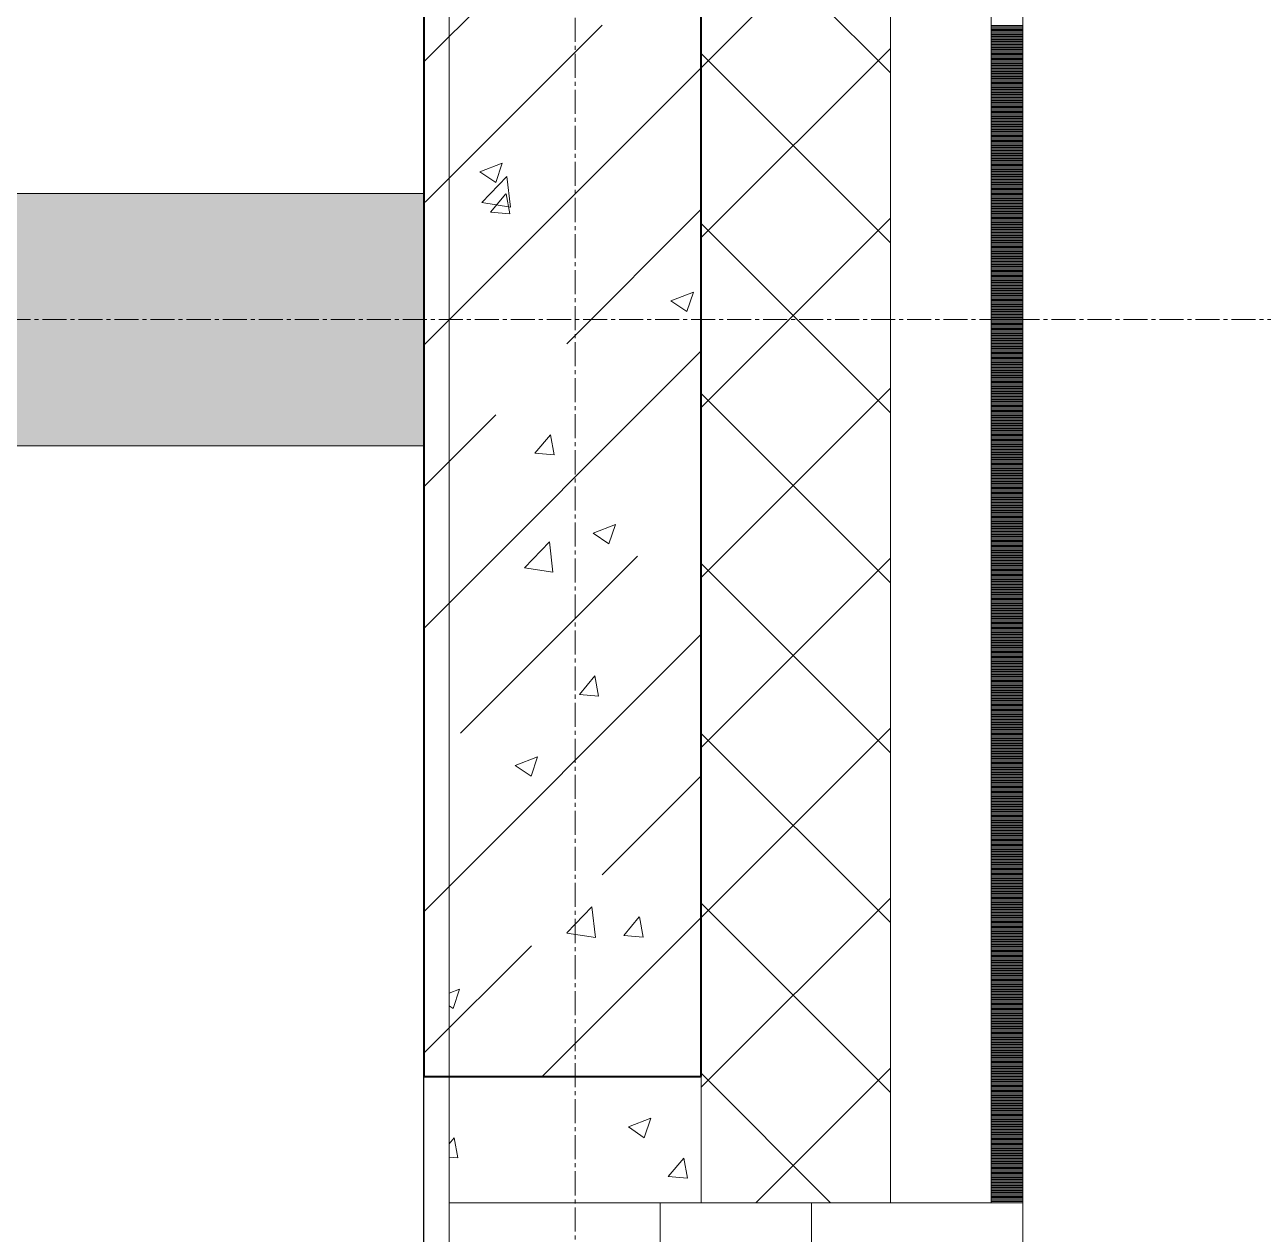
# Model space of a CAD drawing. Header units: millimetres. Extents: x -231292 to 573618, y -153144 to 564035.
# Drawn here: x 28547 to 29529, y -120170 to -119212 of the extents above; entities that cross this region are included whole.
import ezdxf

# ---------------------------------------------------------------- set-up
doc = ezdxf.new("R2010")
doc.units = ezdxf.units.MM
doc.linetypes.add('CENTER2', pattern=[28.575, 19.05, -3.175, 3.175, -3.175])
doc.linetypes.add('HIDDEN2', pattern=[4.7625, 3.175, -1.5875])
doc.layers.get('0').update_dxf_attribs({"color": 250})
for name, color, linetype, lineweight in [('A-Wall_Материал_Газоблок_Контур', 250, 'Continuous', 0), ('АР_Колонны', 250, 'Continuous', 35), ('АР_Окна', 250, 'Continuous', 5), ('АР_Стены ЖБ', 250, 'Continuous', 35), ('АР_Стены ПЕНОблок', 250, 'Continuous', 20), ('АР_Тонкая', 250, 'Continuous', 5), ('АР_Утеплитель', 250, 'Continuous', 0), ('АР_Штриховка', 250, 'Continuous', 0), ('РД_Оси_100', 250, 'Continuous', 0)]:
    doc.layers.add(name, color=color, linetype=linetype, lineweight=lineweight)

# ---------------------------------------------------------------- blocks, each defined once
blk = doc.blocks.new('оси_рен')
at = {"layer": 'РД_Оси_100', "color": 251, "linetype": 'CENTER2', "true_color": 0x636466}
for p, q in [((1215752.916, 135558.25), (1215752.916, 223268.25)), ((1225207.916, 165313.25), (1189697.958, 165313.25))]:
    blk.add_line(p, q, dxfattribs=at)

msp = doc.modelspace()

# ---------------------------------------------------------------- hatches: boundary and pattern name
at = {"layer": 'АР_Штриховка', "linetype": 'Continuous', "lineweight": 0, "true_color": 0x000000}
h = msp.add_hatch(dxfattribs=at)
h.set_pattern_fill('AR-CONC', color=18, angle=405, style=0)
h.set_pattern_definition([(95, (8883.46, -162345.28), (140.09465, 117.5534), [19.05, -209.55]), (40, (8883.46, -162345.28), (-160.01845, 110.1767), [15.24, -167.6406]), (145.45144, (8895.13, -162335.49), (-19.9238, 227.7301), [16.19, -178.09024]), (91.1842, (8847.54, -162309.36), (221.4102, 161.9534), [28.575, -314.325]), (141.63556, (8866, -162295.87), (-7.0866, 342.8268), [24.285, -267.1356]), (36.18415, (8847.54, -162309.36), (-7.0866, 342.8268), [22.86, -251.4597]), (66, (8874.48, -162300.38), (179.52, 34.89515), [19.05, -209.55]), (11, (8874.48, -162300.38), (-86.5399, 173.9412), [15.24, -167.64]), (116.45145, (8889.44, -162297.47), (92.98005, 208.83634), [16.19, -178.08994]), (82.5, (8883.46, -162345.28), (-57.60547, 61.97341), [0, -165.608, 0, -170.18, 0, -168.275]), (52.5, (8883.46, -162345.28), (-23.58973, 118.087), [0, -97.028, 0, -161.798, 0, -64.135]), (12.5, (8843.406, -162385.335), (99.92786, 91.8262), [0, -63.5, 0, -198.12, 0, -262.89]), (2.5, (8825.45, -162403.3), (86.7639, 122.7224), [0, -82.55, 0, -131.572, 0, -186.69])])
h.paths.add_polyline_path([(28863.458, -119545.283), (28863.458, -119345.283), (21293.458, -119345.283), (21293.458, -119545.283)], flags=0)

# ---------------------------------------------------------------- linework, layer by layer
msp.add_lwpolyline([(21293.458, -128645.283), (28863.458, -128645.283), (28863.458, -110245.283), (21293.458, -110245.283)], close=True)
at = {"layer": 'A-Wall_Материал_Газоблок_Контур', "color": 18, "linetype": 'Continuous', "lineweight": 0, "true_color": 0x000000}
for p, q in [((28883.458, -120145.283), (28883.458, -121345.283)), ((29338.458, -121345.283), (29338.458, -120145.283))]:
    msp.add_line(p, q, dxfattribs=at)
at = {"layer": 'АР_Колонны', "color": 18, "linetype": 'HIDDEN2', "lineweight": 25, "true_color": 0x000000}
for p, q in [((28863.458, -120045.283), (28863.458, -118845.283)), ((29083.458, -118845.283), (29083.458, -120045.283)), ((29083.458, -120045.283), (28863.458, -120045.283))]:
    msp.add_line(p, q, dxfattribs=at)
at = {"layer": 'АР_Колонны', "color": 18, "linetype": 'Continuous', "lineweight": 30, "true_color": 0x000000}
for p, q in [((28863.458, -118845.283), (28863.458, -120045.283)), ((29083.458, -120045.283), (29083.458, -118845.283)), ((28863.458, -120045.283), (29083.458, -120045.283))]:
    msp.add_line(p, q, dxfattribs=at)
at = {"layer": 'АР_Окна', "color": 18, "linetype": 'Continuous', "lineweight": 5, "true_color": 0x000000}
for p, q in [((28883.458, -120145.283), (28883.458, -121345.283)), ((29338.458, -120145.283), (29338.458, -121345.283))]:
    msp.add_line(p, q, dxfattribs=at)
msp.add_lwpolyline([(29170.958, -120195.283), (29170.958, -120145.283), (29050.958, -120145.283), (29050.958, -120195.283)], close=True, dxfattribs=at)
at = {"layer": 'АР_Стены ЖБ', "color": 18, "linetype": 'Continuous', "lineweight": 40, "true_color": 0x000000}
for p, q in [((28863.458, -118845.283), (28863.458, -120045.283)), ((29083.458, -120045.283), (29083.458, -118845.283)), ((28863.458, -120045.283), (29083.458, -120045.283))]:
    msp.add_line(p, q, dxfattribs=at)
at = {"layer": 'АР_Стены ПЕНОблок', "color": 18, "linetype": 'Continuous', "lineweight": 20, "true_color": 0x000000}
for p, q in [((28883.458, -118345.283), (28883.458, -120145.283)), ((29083.458, -120145.283), (29083.458, -118345.283)), ((28863.458, -119345.283), (21293.458, -119345.283)), ((28863.458, -119545.283), (28863.458, -119345.283)), ((21293.458, -119545.283), (28863.458, -119545.283)), ((28883.458, -120145.283), (29083.458, -120145.283))]:
    msp.add_line(p, q, dxfattribs=at)
at = {"layer": 'АР_Тонкая', "color": 18, "linetype": 'Continuous', "lineweight": 5, "true_color": 0x000000}
for p, q in [((29233.458, -118345.283), (29233.458, -120145.283)), ((29313.458, -120145.283), (29313.458, -118345.283)), ((29313.458, -118345.283), (29313.458, -120145.283)), ((29338.458, -120145.283), (29338.458, -118345.283)), ((29233.458, -120145.283), (29313.458, -120145.283)), ((29313.458, -120145.283), (29338.458, -120145.283))]:
    msp.add_line(p, q, dxfattribs=at)
at = {"layer": 'АР_Утеплитель', "color": 18, "linetype": 'Continuous', "lineweight": 0, "true_color": 0x000000}
for p, q in [((29083.458, -118345.283), (29083.458, -120145.283)), ((29233.458, -120145.283), (29233.458, -118345.283)), ((29083.458, -120145.283), (29233.458, -120145.283))]:
    msp.add_line(p, q, dxfattribs=at)
at = {"layer": 'АР_Штриховка', "color": 18, "linetype": 'Continuous', "lineweight": 5, "true_color": 0x000000}
for p, q in [((28863.458, -119241.123), (29083.458, -119021.123)), ((28864.528, -119352.307), (29004.844, -119211.99)), ((28863.458, -119465.63), (29083.458, -119245.63)), ((28976.781, -119464.56), (29083.458, -119357.883)), ((28863.458, -119690.136), (29083.458, -119470.136)), ((28863.458, -119577.883), (28920.655, -119520.686)), ((28892.591, -119773.256), (29032.908, -119632.94)), ((28863.458, -119914.643), (29083.458, -119694.643)), ((29004.844, -119885.509), (29083.458, -119806.896)), ((28957.324, -120045.283), (29083.458, -119919.149)), ((28863.458, -120026.896), (28948.718, -119941.636))]:
    msp.add_line(p, q, dxfattribs=at)
at = {"layer": 'АР_Штриховка', "color": 18, "linetype": 'Continuous', "lineweight": 0, "true_color": 0x000000}
for p, q in [((29083.458, -119245.63), (29233.458, -119095.63)), ((29233.458, -119249.773), (29083.458, -119099.773)), ((29313.458, -119212.283), (29338.458, -119212.283)), ((29313.458, -119213.283), (29338.458, -119213.283)), ((29313.458, -119214.283), (29338.458, -119214.283)), ((29313.458, -119215.283), (29338.458, -119215.283)), ((29313.458, -119216.283), (29338.458, -119216.283)), ((29313.458, -119217.283), (29338.458, -119217.283)), ((29313.458, -119218.283), (29338.458, -119218.283)), ((29313.458, -119219.283), (29338.458, -119219.283)), ((29313.458, -119220.283), (29338.458, -119220.283)), ((29313.458, -119221.283), (29338.458, -119221.283)), ((29313.458, -119222.283), (29338.458, -119222.283)), ((29083.458, -119380.334), (29233.458, -119230.334)), ((29313.458, -119223.283), (29338.458, -119223.283)), ((29313.458, -119224.283), (29338.458, -119224.283)), ((29313.458, -119225.283), (29338.458, -119225.283)), ((29313.458, -119226.283), (29338.458, -119226.283)), ((29313.458, -119227.283), (29338.458, -119227.283)), ((29313.458, -119228.283), (29338.458, -119228.283)), ((29313.458, -119229.283), (29338.458, -119229.283)), ((29313.458, -119230.283), (29338.458, -119230.283)), ((29313.458, -119231.283), (29338.458, -119231.283)), ((29313.458, -119232.283), (29338.458, -119232.283)), ((29233.458, -119384.477), (29083.458, -119234.477)), ((29313.458, -119233.283), (29338.458, -119233.283)), ((29313.458, -119234.283), (29338.458, -119234.283)), ((29313.458, -119235.283), (29338.458, -119235.283)), ((29313.458, -119236.283), (29338.458, -119236.283)), ((29313.458, -119237.283), (29338.458, -119237.283)), ((29313.458, -119238.283), (29338.458, -119238.283)), ((29313.458, -119239.283), (29338.458, -119239.283)), ((29313.458, -119240.283), (29338.458, -119240.283)), ((29313.458, -119241.283), (29338.458, -119241.283)), ((29313.458, -119242.283), (29338.458, -119242.283)), ((29313.458, -119243.283), (29338.458, -119243.283)), ((29313.458, -119244.283), (29338.458, -119244.283)), ((29313.458, -119245.283), (29338.458, -119245.283)), ((29313.458, -119246.283), (29338.458, -119246.283)), ((29313.458, -119247.283), (29338.458, -119247.283)), ((29313.458, -119248.283), (29338.458, -119248.283)), ((29313.458, -119249.283), (29338.458, -119249.283)), ((29313.458, -119250.283), (29338.458, -119250.283)), ((29313.458, -119251.283), (29338.458, -119251.283)), ((29313.458, -119252.283), (29338.458, -119252.283)), ((29313.458, -119253.283), (29338.458, -119253.283)), ((29313.458, -119254.283), (29338.458, -119254.283)), ((29313.458, -119255.283), (29338.458, -119255.283)), ((29313.458, -119256.283), (29338.458, -119256.283)), ((29313.458, -119257.283), (29338.458, -119257.283)), ((29313.458, -119258.283), (29338.458, -119258.283)), ((29313.458, -119259.283), (29338.458, -119259.283)), ((29313.458, -119260.283), (29338.458, -119260.283)), ((29313.458, -119261.283), (29338.458, -119261.283)), ((29313.458, -119262.283), (29338.458, -119262.283)), ((29313.458, -119263.283), (29338.458, -119263.283)), ((29313.458, -119264.283), (29338.458, -119264.283)), ((29313.458, -119265.283), (29338.458, -119265.283)), ((29313.458, -119266.283), (29338.458, -119266.283)), ((29313.458, -119267.283), (29338.458, -119267.283)), ((29313.458, -119268.283), (29338.458, -119268.283)), ((29313.458, -119269.283), (29338.458, -119269.283)), ((29313.458, -119270.283), (29338.458, -119270.283)), ((29313.458, -119271.283), (29338.458, -119271.283)), ((29313.458, -119272.283), (29338.458, -119272.283)), ((29313.458, -119273.283), (29338.458, -119273.283)), ((29313.458, -119274.283), (29338.458, -119274.283)), ((29313.458, -119275.283), (29338.458, -119275.283)), ((29313.458, -119276.283), (29338.458, -119276.283)), ((29313.458, -119277.283), (29338.458, -119277.283)), ((29313.458, -119278.283), (29338.458, -119278.283)), ((29313.458, -119279.283), (29338.458, -119279.283)), ((29313.458, -119280.283), (29338.458, -119280.283)), ((29313.458, -119281.283), (29338.458, -119281.283)), ((29313.458, -119282.283), (29338.458, -119282.283)), ((29313.458, -119283.283), (29338.458, -119283.283)), ((29313.458, -119284.283), (29338.458, -119284.283)), ((29313.458, -119285.283), (29338.458, -119285.283)), ((29313.458, -119286.283), (29338.458, -119286.283)), ((29313.458, -119287.283), (29338.458, -119287.283)), ((29313.458, -119288.283), (29338.458, -119288.283)), ((29313.458, -119289.283), (29338.458, -119289.283)), ((29313.458, -119290.283), (29338.458, -119290.283)), ((29313.458, -119291.283), (29338.458, -119291.283)), ((29313.458, -119292.283), (29338.458, -119292.283)), ((29313.458, -119293.283), (29338.458, -119293.283)), ((29313.458, -119294.283), (29338.458, -119294.283)), ((29313.458, -119295.283), (29338.458, -119295.283)), ((29313.458, -119296.283), (29338.458, -119296.283)), ((29313.458, -119297.283), (29338.458, -119297.283)), ((29313.458, -119298.283), (29338.458, -119298.283)), ((29313.458, -119299.283), (29338.458, -119299.283)), ((29313.458, -119300.283), (29338.458, -119300.283)), ((29313.458, -119301.283), (29338.458, -119301.283)), ((29313.458, -119302.283), (29338.458, -119302.283)), ((29313.458, -119303.283), (29338.458, -119303.283)), ((29313.458, -119304.283), (29338.458, -119304.283)), ((29313.458, -119305.283), (29338.458, -119305.283)), ((29313.458, -119306.283), (29338.458, -119306.283)), ((29313.458, -119307.283), (29338.458, -119307.283)), ((29313.458, -119308.283), (29338.458, -119308.283)), ((29313.458, -119309.283), (29338.458, -119309.283)), ((29313.458, -119310.283), (29338.458, -119310.283)), ((29313.458, -119311.283), (29338.458, -119311.283)), ((28907.813, -119328.111), (28925.598, -119321.284)), ((28920.435, -119336.67), (28925.585, -119321.321)), ((29313.458, -119312.283), (29338.458, -119312.283)), ((29313.458, -119313.283), (29338.458, -119313.283)), ((29313.458, -119314.283), (29338.458, -119314.283)), ((29313.458, -119315.283), (29338.458, -119315.283)), ((29313.458, -119316.283), (29338.458, -119316.283)), ((29313.458, -119317.283), (29338.458, -119317.283)), ((29313.458, -119318.283), (29338.458, -119318.283)), ((29313.458, -119319.283), (29338.458, -119319.283)), ((29313.458, -119320.283), (29338.458, -119320.283)), ((29313.458, -119321.283), (29338.458, -119321.283)), ((28907.797, -119328.147), (28920.431, -119336.669)), ((29313.458, -119322.283), (29338.458, -119322.283)), ((29313.458, -119323.283), (29338.458, -119323.283)), ((29313.458, -119324.283), (29338.458, -119324.283)), ((29313.458, -119325.283), (29338.458, -119325.283)), ((29313.458, -119326.283), (29338.458, -119326.283)), ((29313.458, -119327.283), (29338.458, -119327.283)), ((29313.458, -119328.283), (29338.458, -119328.283)), ((29313.458, -119329.283), (29338.458, -119329.283)), ((29313.458, -119330.283), (29338.458, -119330.283)), ((28909.553, -119352.572), (28929.337, -119331.954)), ((28932.156, -119356.074), (28929.35, -119331.952)), ((29313.458, -119331.283), (29338.458, -119331.283)), ((29313.458, -119332.283), (29338.458, -119332.283)), ((29313.458, -119333.283), (29338.458, -119333.283)), ((29313.458, -119334.283), (29338.458, -119334.283)), ((29313.458, -119335.283), (29338.458, -119335.283)), ((29313.458, -119336.283), (29338.458, -119336.283)), ((29313.458, -119337.283), (29338.458, -119337.283)), ((29313.458, -119338.283), (29338.458, -119338.283)), ((29313.458, -119339.283), (29338.458, -119339.283)), ((29313.458, -119340.283), (29338.458, -119340.283)), ((28916.332, -119360.251), (28928.577, -119345.658)), ((28931.56, -119361.572), (28928.623, -119345.651)), ((29313.458, -119341.283), (29338.458, -119341.283)), ((29313.458, -119342.283), (29338.458, -119342.283)), ((29313.458, -119343.283), (29338.458, -119343.283)), ((29313.458, -119344.283), (29338.458, -119344.283)), ((29313.458, -119345.283), (29338.458, -119345.283)), ((29313.458, -119346.283), (29338.458, -119346.283)), ((29313.458, -119347.283), (29338.458, -119347.283)), ((29313.458, -119348.283), (29338.458, -119348.283)), ((29313.458, -119349.283), (29338.458, -119349.283)), ((29313.458, -119350.283), (29338.458, -119350.283)), ((28909.563, -119352.594), (28932.153, -119356.097)), ((28916.332, -119360.252), (28931.514, -119361.58)), ((29313.458, -119351.283), (29338.458, -119351.283)), ((29313.458, -119352.283), (29338.458, -119352.283)), ((29313.458, -119353.283), (29338.458, -119353.283)), ((29313.458, -119354.283), (29338.458, -119354.283)), ((29313.458, -119355.283), (29338.458, -119355.283)), ((29313.458, -119356.283), (29338.458, -119356.283)), ((29313.458, -119357.283), (29338.458, -119357.283)), ((29313.458, -119358.283), (29338.458, -119358.283)), ((29313.458, -119359.283), (29338.458, -119359.283)), ((29313.458, -119360.283), (29338.458, -119360.283)), ((29083.458, -119515.037), (29233.458, -119365.037)), ((29233.458, -119519.181), (29083.458, -119369.181)), ((29313.458, -119361.283), (29338.458, -119361.283)), ((29313.458, -119362.283), (29338.458, -119362.283)), ((29313.458, -119363.283), (29338.458, -119363.283)), ((29313.458, -119364.283), (29338.458, -119364.283)), ((29313.458, -119365.283), (29338.458, -119365.283)), ((29313.458, -119366.283), (29338.458, -119366.283)), ((29313.458, -119367.283), (29338.458, -119367.283)), ((29313.458, -119368.283), (29338.458, -119368.283)), ((29313.458, -119369.283), (29338.458, -119369.283)), ((29313.458, -119370.283), (29338.458, -119370.283)), ((29313.458, -119371.283), (29338.458, -119371.283)), ((29313.458, -119372.283), (29338.458, -119372.283)), ((29313.458, -119373.283), (29338.458, -119373.283)), ((29313.458, -119374.283), (29338.458, -119374.283)), ((29313.458, -119375.283), (29338.458, -119375.283)), ((29313.458, -119376.283), (29338.458, -119376.283)), ((29313.458, -119377.283), (29338.458, -119377.283)), ((29313.458, -119378.283), (29338.458, -119378.283)), ((29313.458, -119379.283), (29338.458, -119379.283)), ((29313.458, -119380.283), (29338.458, -119380.283)), ((29313.458, -119381.283), (29338.458, -119381.283)), ((29313.458, -119382.283), (29338.458, -119382.283)), ((29313.458, -119383.283), (29338.458, -119383.283)), ((29313.458, -119384.283), (29338.458, -119384.283)), ((29313.458, -119385.283), (29338.458, -119385.283)), ((29313.458, -119386.283), (29338.458, -119386.283)), ((29313.458, -119387.283), (29338.458, -119387.283)), ((29313.458, -119388.283), (29338.458, -119388.283)), ((29313.458, -119389.283), (29338.458, -119389.283)), ((29313.458, -119390.283), (29338.458, -119390.283)), ((29313.458, -119391.283), (29338.458, -119391.283)), ((29313.458, -119392.283), (29338.458, -119392.283)), ((29313.458, -119393.283), (29338.458, -119393.283)), ((29313.458, -119394.283), (29338.458, -119394.283)), ((29313.458, -119395.283), (29338.458, -119395.283)), ((29313.458, -119396.283), (29338.458, -119396.283)), ((29313.458, -119397.283), (29338.458, -119397.283)), ((29313.458, -119398.283), (29338.458, -119398.283)), ((29313.458, -119399.283), (29338.458, -119399.283)), ((29313.458, -119400.283), (29338.458, -119400.283)), ((29313.458, -119401.283), (29338.458, -119401.283)), ((29313.458, -119402.283), (29338.458, -119402.283)), ((29313.458, -119403.283), (29338.458, -119403.283)), ((29313.458, -119404.283), (29338.458, -119404.283)), ((29313.458, -119405.283), (29338.458, -119405.283)), ((29313.458, -119406.283), (29338.458, -119406.283)), ((29313.458, -119407.283), (29338.458, -119407.283)), ((29313.458, -119408.283), (29338.458, -119408.283)), ((29313.458, -119409.283), (29338.458, -119409.283)), ((29313.458, -119410.283), (29338.458, -119410.283)), ((29313.458, -119411.283), (29338.458, -119411.283)), ((29313.458, -119412.283), (29338.458, -119412.283)), ((29313.458, -119413.283), (29338.458, -119413.283)), ((29313.458, -119414.283), (29338.458, -119414.283)), ((29313.458, -119415.283), (29338.458, -119415.283)), ((29313.458, -119416.283), (29338.458, -119416.283)), ((29313.458, -119417.283), (29338.458, -119417.283)), ((29313.458, -119418.283), (29338.458, -119418.283)), ((29313.458, -119419.283), (29338.458, -119419.283)), ((29059.428, -119430.376), (29077.212, -119423.549)), ((29072.049, -119438.936), (29077.199, -119423.587)), ((29313.458, -119420.283), (29338.458, -119420.283)), ((29313.458, -119421.283), (29338.458, -119421.283)), ((29313.458, -119422.283), (29338.458, -119422.283)), ((29313.458, -119423.283), (29338.458, -119423.283)), ((29313.458, -119424.283), (29338.458, -119424.283)), ((29313.458, -119425.283), (29338.458, -119425.283)), ((29313.458, -119426.283), (29338.458, -119426.283)), ((29313.458, -119427.283), (29338.458, -119427.283)), ((29313.458, -119428.283), (29338.458, -119428.283)), ((29313.458, -119429.283), (29338.458, -119429.283)), ((29059.411, -119430.412), (29072.046, -119438.935)), ((29313.458, -119430.283), (29338.458, -119430.283)), ((29313.458, -119431.283), (29338.458, -119431.283)), ((29313.458, -119432.283), (29338.458, -119432.283)), ((29313.458, -119433.283), (29338.458, -119433.283)), ((29313.458, -119434.283), (29338.458, -119434.283)), ((29313.458, -119435.283), (29338.458, -119435.283)), ((29313.458, -119436.283), (29338.458, -119436.283)), ((29313.458, -119437.283), (29338.458, -119437.283)), ((29313.458, -119438.283), (29338.458, -119438.283)), ((29313.458, -119439.283), (29338.458, -119439.283)), ((29313.458, -119440.283), (29338.458, -119440.283)), ((29313.458, -119441.283), (29338.458, -119441.283)), ((29313.458, -119442.283), (29338.458, -119442.283)), ((29313.458, -119443.283), (29338.458, -119443.283)), ((29313.458, -119444.283), (29338.458, -119444.283)), ((29313.458, -119445.283), (29338.458, -119445.283)), ((29313.458, -119446.283), (29338.458, -119446.283)), ((29313.458, -119447.283), (29338.458, -119447.283)), ((29313.458, -119448.283), (29338.458, -119448.283)), ((29313.458, -119449.283), (29338.458, -119449.283)), ((29313.458, -119450.283), (29338.458, -119450.283)), ((29313.458, -119451.283), (29338.458, -119451.283)), ((29313.458, -119452.283), (29338.458, -119452.283)), ((29313.458, -119453.283), (29338.458, -119453.283)), ((29313.458, -119454.283), (29338.458, -119454.283)), ((29313.458, -119455.283), (29338.458, -119455.283)), ((29313.458, -119456.283), (29338.458, -119456.283)), ((29313.458, -119457.283), (29338.458, -119457.283)), ((29313.458, -119458.283), (29338.458, -119458.283)), ((29313.458, -119459.283), (29338.458, -119459.283)), ((29313.458, -119460.283), (29338.458, -119460.283)), ((29313.458, -119461.283), (29338.458, -119461.283)), ((29313.458, -119462.283), (29338.458, -119462.283)), ((29313.458, -119463.283), (29338.458, -119463.283)), ((29313.458, -119464.283), (29338.458, -119464.283)), ((29313.458, -119465.283), (29338.458, -119465.283)), ((29313.458, -119466.283), (29338.458, -119466.283)), ((29313.458, -119467.283), (29338.458, -119467.283)), ((29313.458, -119468.283), (29338.458, -119468.283)), ((29313.458, -119469.283), (29338.458, -119469.283)), ((29313.458, -119470.283), (29338.458, -119470.283)), ((29313.458, -119471.283), (29338.458, -119471.283)), ((29313.458, -119472.283), (29338.458, -119472.283)), ((29313.458, -119473.283), (29338.458, -119473.283)), ((29313.458, -119474.283), (29338.458, -119474.283)), ((29313.458, -119475.283), (29338.458, -119475.283)), ((29313.458, -119476.283), (29338.458, -119476.283)), ((29313.458, -119477.283), (29338.458, -119477.283)), ((29313.458, -119478.283), (29338.458, -119478.283)), ((29313.458, -119479.283), (29338.458, -119479.283)), ((29313.458, -119480.283), (29338.458, -119480.283)), ((29313.458, -119481.283), (29338.458, -119481.283)), ((29313.458, -119482.283), (29338.458, -119482.283)), ((29313.458, -119483.283), (29338.458, -119483.283)), ((29313.458, -119484.283), (29338.458, -119484.283)), ((29313.458, -119485.283), (29338.458, -119485.283)), ((29313.458, -119486.283), (29338.458, -119486.283)), ((29313.458, -119487.283), (29338.458, -119487.283)), ((29313.458, -119488.283), (29338.458, -119488.283)), ((29313.458, -119489.283), (29338.458, -119489.283)), ((29313.458, -119490.283), (29338.458, -119490.283)), ((29313.458, -119491.283), (29338.458, -119491.283)), ((29313.458, -119492.283), (29338.458, -119492.283)), ((29313.458, -119493.283), (29338.458, -119493.283)), ((29313.458, -119494.283), (29338.458, -119494.283)), ((29313.458, -119495.283), (29338.458, -119495.283)), ((29313.458, -119496.283), (29338.458, -119496.283)), ((29313.458, -119497.283), (29338.458, -119497.283)), ((29083.458, -119649.741), (29233.458, -119499.741)), ((29233.458, -119653.885), (29083.458, -119503.885)), ((29313.458, -119498.283), (29338.458, -119498.283)), ((29313.458, -119499.283), (29338.458, -119499.283)), ((29313.458, -119500.283), (29338.458, -119500.283)), ((29313.458, -119501.283), (29338.458, -119501.283)), ((29313.458, -119502.283), (29338.458, -119502.283)), ((29313.458, -119503.283), (29338.458, -119503.283)), ((29313.458, -119504.283), (29338.458, -119504.283)), ((29313.458, -119505.283), (29338.458, -119505.283)), ((29313.458, -119506.283), (29338.458, -119506.283)), ((29313.458, -119507.283), (29338.458, -119507.283)), ((29313.458, -119508.283), (29338.458, -119508.283)), ((29313.458, -119509.283), (29338.458, -119509.283)), ((29313.458, -119510.283), (29338.458, -119510.283)), ((29313.458, -119511.283), (29338.458, -119511.283)), ((29313.458, -119512.283), (29338.458, -119512.283)), ((29313.458, -119513.283), (29338.458, -119513.283)), ((29313.458, -119514.283), (29338.458, -119514.283)), ((29313.458, -119515.283), (29338.458, -119515.283)), ((29313.458, -119516.283), (29338.458, -119516.283)), ((29313.458, -119517.283), (29338.458, -119517.283)), ((29313.458, -119518.283), (29338.458, -119518.283)), ((29313.458, -119519.283), (29338.458, -119519.283)), ((29313.458, -119520.283), (29338.458, -119520.283)), ((29313.458, -119521.283), (29338.458, -119521.283)), ((29313.458, -119522.283), (29338.458, -119522.283)), ((29313.458, -119523.283), (29338.458, -119523.283)), ((29313.458, -119524.283), (29338.458, -119524.283)), ((29313.458, -119525.283), (29338.458, -119525.283)), ((29313.458, -119526.283), (29338.458, -119526.283)), ((29313.458, -119527.283), (29338.458, -119527.283)), ((28951.576, -119551.308), (28963.821, -119536.715)), ((28966.802, -119552.629), (28963.866, -119536.708)), ((29313.458, -119528.283), (29338.458, -119528.283)), ((29313.458, -119529.283), (29338.458, -119529.283)), ((29313.458, -119530.283), (29338.458, -119530.283)), ((29313.458, -119531.283), (29338.458, -119531.283)), ((29313.458, -119532.283), (29338.458, -119532.283)), ((29313.458, -119533.283), (29338.458, -119533.283)), ((29313.458, -119534.283), (29338.458, -119534.283)), ((29313.458, -119535.283), (29338.458, -119535.283)), ((29313.458, -119536.283), (29338.458, -119536.283)), ((29313.458, -119537.283), (29338.458, -119537.283)), ((29313.458, -119538.283), (29338.458, -119538.283)), ((29313.458, -119539.283), (29338.458, -119539.283)), ((29313.458, -119540.283), (29338.458, -119540.283)), ((29313.458, -119541.283), (29338.458, -119541.283)), ((29313.458, -119542.283), (29338.458, -119542.283)), ((29313.458, -119543.283), (29338.458, -119543.283)), ((29313.458, -119544.283), (29338.458, -119544.283)), ((29313.458, -119545.283), (29338.458, -119545.283)), ((29313.458, -119546.283), (29338.458, -119546.283)), ((29313.458, -119547.283), (29338.458, -119547.283)), ((28951.575, -119551.309), (28966.757, -119552.637)), ((29313.458, -119548.283), (29338.458, -119548.283)), ((29313.458, -119549.283), (29338.458, -119549.283)), ((29313.458, -119550.283), (29338.458, -119550.283)), ((29313.458, -119551.283), (29338.458, -119551.283)), ((29313.458, -119552.283), (29338.458, -119552.283)), ((29313.458, -119553.283), (29338.458, -119553.283)), ((29313.458, -119554.283), (29338.458, -119554.283)), ((29313.458, -119555.283), (29338.458, -119555.283)), ((29313.458, -119556.283), (29338.458, -119556.283)), ((29313.458, -119557.283), (29338.458, -119557.283)), ((29313.458, -119558.283), (29338.458, -119558.283)), ((29313.458, -119559.283), (29338.458, -119559.283)), ((29313.458, -119560.283), (29338.458, -119560.283)), ((29313.458, -119561.283), (29338.458, -119561.283)), ((29313.458, -119562.283), (29338.458, -119562.283)), ((29313.458, -119563.283), (29338.458, -119563.283)), ((29313.458, -119564.283), (29338.458, -119564.283)), ((29313.458, -119565.283), (29338.458, -119565.283)), ((29313.458, -119566.283), (29338.458, -119566.283)), ((29313.458, -119567.283), (29338.458, -119567.283)), ((29313.458, -119568.283), (29338.458, -119568.283)), ((29313.458, -119569.283), (29338.458, -119569.283)), ((29313.458, -119570.283), (29338.458, -119570.283)), ((29313.458, -119571.283), (29338.458, -119571.283)), ((29313.458, -119572.283), (29338.458, -119572.283)), ((29313.458, -119573.283), (29338.458, -119573.283)), ((29313.458, -119574.283), (29338.458, -119574.283)), ((29313.458, -119575.283), (29338.458, -119575.283)), ((29313.458, -119576.283), (29338.458, -119576.283)), ((29313.458, -119577.283), (29338.458, -119577.283)), ((29313.458, -119578.283), (29338.458, -119578.283)), ((29313.458, -119579.283), (29338.458, -119579.283)), ((29313.458, -119580.283), (29338.458, -119580.283)), ((29313.458, -119581.283), (29338.458, -119581.283)), ((29313.458, -119582.283), (29338.458, -119582.283)), ((29313.458, -119583.283), (29338.458, -119583.283)), ((29313.458, -119584.283), (29338.458, -119584.283)), ((29313.458, -119585.283), (29338.458, -119585.283)), ((29313.458, -119586.283), (29338.458, -119586.283)), ((29313.458, -119587.283), (29338.458, -119587.283)), ((29313.458, -119588.283), (29338.458, -119588.283)), ((29313.458, -119589.283), (29338.458, -119589.283)), ((29313.458, -119590.283), (29338.458, -119590.283)), ((29313.458, -119591.283), (29338.458, -119591.283)), ((29313.458, -119592.283), (29338.458, -119592.283)), ((29313.458, -119593.283), (29338.458, -119593.283)), ((29313.458, -119594.283), (29338.458, -119594.283)), ((29313.458, -119595.283), (29338.458, -119595.283)), ((29313.458, -119596.283), (29338.458, -119596.283)), ((29313.458, -119597.283), (29338.458, -119597.283)), ((29313.458, -119598.283), (29338.458, -119598.283)), ((29313.458, -119599.283), (29338.458, -119599.283)), ((29313.458, -119600.283), (29338.458, -119600.283)), ((29313.458, -119601.283), (29338.458, -119601.283)), ((29313.458, -119602.283), (29338.458, -119602.283)), ((29313.458, -119603.283), (29338.458, -119603.283)), ((29313.458, -119604.283), (29338.458, -119604.283)), ((29313.458, -119605.283), (29338.458, -119605.283)), ((28997.609, -119614.6), (29010.244, -119623.123)), ((28997.626, -119614.564), (29015.41, -119607.737)), ((29010.247, -119623.124), (29015.397, -119607.775)), ((29313.458, -119606.283), (29338.458, -119606.283)), ((29313.458, -119607.283), (29338.458, -119607.283)), ((29313.458, -119608.283), (29338.458, -119608.283)), ((29313.458, -119609.283), (29338.458, -119609.283)), ((29313.458, -119610.283), (29338.458, -119610.283)), ((29313.458, -119611.283), (29338.458, -119611.283)), ((29313.458, -119612.283), (29338.458, -119612.283)), ((29313.458, -119613.283), (29338.458, -119613.283)), ((29313.458, -119614.283), (29338.458, -119614.283)), ((29313.458, -119615.283), (29338.458, -119615.283)), ((28943.228, -119642.041), (28963.012, -119621.422)), ((28965.831, -119645.543), (28963.025, -119621.42)), ((29313.458, -119616.283), (29338.458, -119616.283)), ((29313.458, -119617.283), (29338.458, -119617.283)), ((29313.458, -119618.283), (29338.458, -119618.283)), ((29313.458, -119619.283), (29338.458, -119619.283)), ((29313.458, -119620.283), (29338.458, -119620.283)), ((29313.458, -119621.283), (29338.458, -119621.283)), ((29313.458, -119622.283), (29338.458, -119622.283)), ((29313.458, -119623.283), (29338.458, -119623.283)), ((29313.458, -119624.283), (29338.458, -119624.283)), ((29313.458, -119625.283), (29338.458, -119625.283)), ((29083.458, -119784.445), (29233.458, -119634.445)), ((29313.458, -119626.283), (29338.458, -119626.283)), ((29313.458, -119627.283), (29338.458, -119627.283)), ((29313.458, -119628.283), (29338.458, -119628.283)), ((29313.458, -119629.283), (29338.458, -119629.283)), ((29313.458, -119630.283), (29338.458, -119630.283)), ((29313.458, -119631.283), (29338.458, -119631.283)), ((29313.458, -119632.283), (29338.458, -119632.283)), ((29313.458, -119633.283), (29338.458, -119633.283)), ((29313.458, -119634.283), (29338.458, -119634.283)), ((29313.458, -119635.283), (29338.458, -119635.283)), ((28943.238, -119642.062), (28965.828, -119645.565)), ((29233.458, -119788.589), (29083.458, -119638.589)), ((29313.458, -119636.283), (29338.458, -119636.283)), ((29313.458, -119637.283), (29338.458, -119637.283)), ((29313.458, -119638.283), (29338.458, -119638.283)), ((29313.458, -119639.283), (29338.458, -119639.283)), ((29313.458, -119640.283), (29338.458, -119640.283)), ((29313.458, -119641.283), (29338.458, -119641.283)), ((29313.458, -119642.283), (29338.458, -119642.283)), ((29313.458, -119643.283), (29338.458, -119643.283)), ((29313.458, -119644.283), (29338.458, -119644.283)), ((29313.458, -119645.283), (29338.458, -119645.283)), ((29313.458, -119646.283), (29338.458, -119646.283)), ((29313.458, -119647.283), (29338.458, -119647.283)), ((29313.458, -119648.283), (29338.458, -119648.283)), ((29313.458, -119649.283), (29338.458, -119649.283)), ((29313.458, -119650.283), (29338.458, -119650.283)), ((29313.458, -119651.283), (29338.458, -119651.283)), ((29313.458, -119652.283), (29338.458, -119652.283)), ((29313.458, -119653.283), (29338.458, -119653.283)), ((29313.458, -119654.283), (29338.458, -119654.283)), ((29313.458, -119655.283), (29338.458, -119655.283)), ((29313.458, -119656.283), (29338.458, -119656.283)), ((29313.458, -119657.283), (29338.458, -119657.283)), ((29313.458, -119658.283), (29338.458, -119658.283)), ((29313.458, -119659.283), (29338.458, -119659.283)), ((29313.458, -119660.283), (29338.458, -119660.283)), ((29313.458, -119661.283), (29338.458, -119661.283)), ((29313.458, -119662.283), (29338.458, -119662.283)), ((29313.458, -119663.283), (29338.458, -119663.283)), ((29313.458, -119664.283), (29338.458, -119664.283)), ((29313.458, -119665.283), (29338.458, -119665.283)), ((29313.458, -119666.283), (29338.458, -119666.283)), ((29313.458, -119667.283), (29338.458, -119667.283)), ((29313.458, -119668.283), (29338.458, -119668.283)), ((29313.458, -119669.283), (29338.458, -119669.283)), ((29313.458, -119670.283), (29338.458, -119670.283)), ((29313.458, -119671.283), (29338.458, -119671.283)), ((29313.458, -119672.283), (29338.458, -119672.283)), ((29313.458, -119673.283), (29338.458, -119673.283)), ((29313.458, -119674.283), (29338.458, -119674.283)), ((29313.458, -119675.283), (29338.458, -119675.283)), ((29313.458, -119676.283), (29338.458, -119676.283)), ((29313.458, -119677.283), (29338.458, -119677.283)), ((29313.458, -119678.283), (29338.458, -119678.283)), ((29313.458, -119679.283), (29338.458, -119679.283)), ((29313.458, -119680.283), (29338.458, -119680.283)), ((29313.458, -119681.283), (29338.458, -119681.283)), ((29313.458, -119682.283), (29338.458, -119682.283)), ((29313.458, -119683.283), (29338.458, -119683.283)), ((29313.458, -119684.283), (29338.458, -119684.283)), ((29313.458, -119685.283), (29338.458, -119685.283)), ((29313.458, -119686.283), (29338.458, -119686.283)), ((29313.458, -119687.283), (29338.458, -119687.283)), ((29313.458, -119688.283), (29338.458, -119688.283)), ((29313.458, -119689.283), (29338.458, -119689.283)), ((29313.458, -119690.283), (29338.458, -119690.283)), ((29313.458, -119691.283), (29338.458, -119691.283)), ((29313.458, -119692.283), (29338.458, -119692.283)), ((29313.458, -119693.283), (29338.458, -119693.283)), ((29313.458, -119694.283), (29338.458, -119694.283)), ((29313.458, -119695.283), (29338.458, -119695.283)), ((29313.458, -119696.283), (29338.458, -119696.283)), ((29313.458, -119697.283), (29338.458, -119697.283)), ((29313.458, -119698.283), (29338.458, -119698.283)), ((29313.458, -119699.283), (29338.458, -119699.283)), ((29313.458, -119700.283), (29338.458, -119700.283)), ((29313.458, -119701.283), (29338.458, -119701.283)), ((29313.458, -119702.283), (29338.458, -119702.283)), ((29313.458, -119703.283), (29338.458, -119703.283)), ((29313.458, -119704.283), (29338.458, -119704.283)), ((29313.458, -119705.283), (29338.458, -119705.283)), ((29313.458, -119706.283), (29338.458, -119706.283)), ((29313.458, -119707.283), (29338.458, -119707.283)), ((29313.458, -119708.283), (29338.458, -119708.283)), ((29313.458, -119709.283), (29338.458, -119709.283)), ((29313.458, -119710.283), (29338.458, -119710.283)), ((29313.458, -119711.283), (29338.458, -119711.283)), ((29313.458, -119712.283), (29338.458, -119712.283)), ((29313.458, -119713.283), (29338.458, -119713.283)), ((29313.458, -119714.283), (29338.458, -119714.283)), ((29313.458, -119715.283), (29338.458, -119715.283)), ((29313.458, -119716.283), (29338.458, -119716.283)), ((29313.458, -119717.283), (29338.458, -119717.283)), ((29313.458, -119718.283), (29338.458, -119718.283)), ((29313.458, -119719.283), (29338.458, -119719.283)), ((29313.458, -119720.283), (29338.458, -119720.283)), ((29313.458, -119721.283), (29338.458, -119721.283)), ((29313.458, -119722.283), (29338.458, -119722.283)), ((29313.458, -119723.283), (29338.458, -119723.283)), ((28986.819, -119742.365), (28999.064, -119727.772)), ((29002.045, -119743.686), (28999.108, -119727.765)), ((29313.458, -119724.283), (29338.458, -119724.283)), ((29313.458, -119725.283), (29338.458, -119725.283)), ((29313.458, -119726.283), (29338.458, -119726.283)), ((29313.458, -119727.283), (29338.458, -119727.283)), ((29313.458, -119728.283), (29338.458, -119728.283)), ((29313.458, -119729.283), (29338.458, -119729.283)), ((29313.458, -119730.283), (29338.458, -119730.283)), ((29313.458, -119731.283), (29338.458, -119731.283)), ((29313.458, -119732.283), (29338.458, -119732.283)), ((29313.458, -119733.283), (29338.458, -119733.283)), ((28986.819, -119742.366), (29002.001, -119743.694)), ((29313.458, -119734.283), (29338.458, -119734.283)), ((29313.458, -119735.283), (29338.458, -119735.283)), ((29313.458, -119736.283), (29338.458, -119736.283)), ((29313.458, -119737.283), (29338.458, -119737.283)), ((29313.458, -119738.283), (29338.458, -119738.283)), ((29313.458, -119739.283), (29338.458, -119739.283)), ((29313.458, -119740.283), (29338.458, -119740.283)), ((29313.458, -119741.283), (29338.458, -119741.283)), ((29313.458, -119742.283), (29338.458, -119742.283)), ((29313.458, -119743.283), (29338.458, -119743.283)), ((29313.458, -119744.283), (29338.458, -119744.283)), ((29313.458, -119745.283), (29338.458, -119745.283)), ((29313.458, -119746.283), (29338.458, -119746.283)), ((29313.458, -119747.283), (29338.458, -119747.283)), ((29313.458, -119748.283), (29338.458, -119748.283)), ((29313.458, -119749.283), (29338.458, -119749.283)), ((29313.458, -119750.283), (29338.458, -119750.283)), ((29313.458, -119751.283), (29338.458, -119751.283)), ((29313.458, -119752.283), (29338.458, -119752.283)), ((29313.458, -119753.283), (29338.458, -119753.283)), ((29313.458, -119754.283), (29338.458, -119754.283)), ((29313.458, -119755.283), (29338.458, -119755.283)), ((29313.458, -119756.283), (29338.458, -119756.283)), ((29313.458, -119757.283), (29338.458, -119757.283)), ((29313.458, -119758.283), (29338.458, -119758.283)), ((29313.458, -119759.283), (29338.458, -119759.283)), ((29313.458, -119760.283), (29338.458, -119760.283)), ((29313.458, -119761.283), (29338.458, -119761.283)), ((29313.458, -119762.283), (29338.458, -119762.283)), ((29313.458, -119763.283), (29338.458, -119763.283)), ((29083.458, -119919.149), (29233.458, -119769.149)), ((29313.458, -119764.283), (29338.458, -119764.283)), ((29313.458, -119765.283), (29338.458, -119765.283)), ((29313.458, -119766.283), (29338.458, -119766.283)), ((29313.458, -119767.283), (29338.458, -119767.283)), ((29313.458, -119768.283), (29338.458, -119768.283)), ((29313.458, -119769.283), (29338.458, -119769.283)), ((29313.458, -119770.283), (29338.458, -119770.283)), ((29313.458, -119771.283), (29338.458, -119771.283)), ((29313.458, -119772.283), (29338.458, -119772.283)), ((29233.458, -119923.293), (29083.458, -119773.293)), ((29313.458, -119773.283), (29338.458, -119773.283)), ((29313.458, -119774.283), (29338.458, -119774.283)), ((29313.458, -119775.283), (29338.458, -119775.283)), ((29313.458, -119776.283), (29338.458, -119776.283)), ((29313.458, -119777.283), (29338.458, -119777.283)), ((29313.458, -119778.283), (29338.458, -119778.283)), ((29313.458, -119779.283), (29338.458, -119779.283)), ((29313.458, -119780.283), (29338.458, -119780.283)), ((29313.458, -119781.283), (29338.458, -119781.283)), ((29313.458, -119782.283), (29338.458, -119782.283)), ((28935.824, -119798.752), (28953.608, -119791.925)), ((28948.445, -119807.312), (28953.595, -119791.963)), ((29313.458, -119783.283), (29338.458, -119783.283)), ((29313.458, -119784.283), (29338.458, -119784.283)), ((29313.458, -119785.283), (29338.458, -119785.283)), ((29313.458, -119786.283), (29338.458, -119786.283)), ((29313.458, -119787.283), (29338.458, -119787.283)), ((29313.458, -119788.283), (29338.458, -119788.283)), ((29313.458, -119789.283), (29338.458, -119789.283)), ((29313.458, -119790.283), (29338.458, -119790.283)), ((29313.458, -119791.283), (29338.458, -119791.283)), ((29313.458, -119792.283), (29338.458, -119792.283)), ((28935.807, -119798.788), (28948.442, -119807.31)), ((29313.458, -119793.283), (29338.458, -119793.283)), ((29313.458, -119794.283), (29338.458, -119794.283)), ((29313.458, -119795.283), (29338.458, -119795.283)), ((29313.458, -119796.283), (29338.458, -119796.283)), ((29313.458, -119797.283), (29338.458, -119797.283)), ((29313.458, -119798.283), (29338.458, -119798.283)), ((29313.458, -119799.283), (29338.458, -119799.283)), ((29313.458, -119800.283), (29338.458, -119800.283)), ((29313.458, -119801.283), (29338.458, -119801.283)), ((29313.458, -119802.283), (29338.458, -119802.283)), ((29313.458, -119803.283), (29338.458, -119803.283)), ((29313.458, -119804.283), (29338.458, -119804.283)), ((29313.458, -119805.283), (29338.458, -119805.283)), ((29313.458, -119806.283), (29338.458, -119806.283)), ((29313.458, -119807.283), (29338.458, -119807.283)), ((29313.458, -119808.283), (29338.458, -119808.283)), ((29313.458, -119809.283), (29338.458, -119809.283)), ((29313.458, -119810.283), (29338.458, -119810.283)), ((29313.458, -119811.283), (29338.458, -119811.283)), ((29313.458, -119812.283), (29338.458, -119812.283)), ((29313.458, -119813.283), (29338.458, -119813.283)), ((29313.458, -119814.283), (29338.458, -119814.283)), ((29313.458, -119815.283), (29338.458, -119815.283)), ((29313.458, -119816.283), (29338.458, -119816.283)), ((29313.458, -119817.283), (29338.458, -119817.283)), ((29313.458, -119818.283), (29338.458, -119818.283)), ((29313.458, -119819.283), (29338.458, -119819.283)), ((29313.458, -119820.283), (29338.458, -119820.283)), ((29313.458, -119821.283), (29338.458, -119821.283)), ((29313.458, -119822.283), (29338.458, -119822.283)), ((29313.458, -119823.283), (29338.458, -119823.283)), ((29313.458, -119824.283), (29338.458, -119824.283)), ((29313.458, -119825.283), (29338.458, -119825.283)), ((29313.458, -119826.283), (29338.458, -119826.283)), ((29313.458, -119827.283), (29338.458, -119827.283)), ((29313.458, -119828.283), (29338.458, -119828.283)), ((29313.458, -119829.283), (29338.458, -119829.283)), ((29313.458, -119830.283), (29338.458, -119830.283)), ((29313.458, -119831.283), (29338.458, -119831.283)), ((29313.458, -119832.283), (29338.458, -119832.283)), ((29313.458, -119833.283), (29338.458, -119833.283)), ((29313.458, -119834.283), (29338.458, -119834.283)), ((29313.458, -119835.283), (29338.458, -119835.283)), ((29313.458, -119836.283), (29338.458, -119836.283)), ((29313.458, -119837.283), (29338.458, -119837.283)), ((29313.458, -119838.283), (29338.458, -119838.283)), ((29313.458, -119839.283), (29338.458, -119839.283)), ((29313.458, -119840.283), (29338.458, -119840.283)), ((29313.458, -119841.283), (29338.458, -119841.283)), ((29313.458, -119842.283), (29338.458, -119842.283)), ((29313.458, -119843.283), (29338.458, -119843.283)), ((29313.458, -119844.283), (29338.458, -119844.283)), ((29313.458, -119845.283), (29338.458, -119845.283)), ((29313.458, -119846.283), (29338.458, -119846.283)), ((29313.458, -119847.283), (29338.458, -119847.283)), ((29313.458, -119848.283), (29338.458, -119848.283)), ((29313.458, -119849.283), (29338.458, -119849.283)), ((29313.458, -119850.283), (29338.458, -119850.283)), ((29313.458, -119851.283), (29338.458, -119851.283)), ((29313.458, -119852.283), (29338.458, -119852.283)), ((29313.458, -119853.283), (29338.458, -119853.283)), ((29313.458, -119854.283), (29338.458, -119854.283)), ((29313.458, -119855.283), (29338.458, -119855.283)), ((29313.458, -119856.283), (29338.458, -119856.283)), ((29313.458, -119857.283), (29338.458, -119857.283)), ((29313.458, -119858.283), (29338.458, -119858.283)), ((29313.458, -119859.283), (29338.458, -119859.283)), ((29313.458, -119860.283), (29338.458, -119860.283)), ((29313.458, -119861.283), (29338.458, -119861.283)), ((29313.458, -119862.283), (29338.458, -119862.283)), ((29313.458, -119863.283), (29338.458, -119863.283)), ((29313.458, -119864.283), (29338.458, -119864.283)), ((29313.458, -119865.283), (29338.458, -119865.283)), ((29313.458, -119866.283), (29338.458, -119866.283)), ((29313.458, -119867.283), (29338.458, -119867.283)), ((29313.458, -119868.283), (29338.458, -119868.283)), ((29313.458, -119869.283), (29338.458, -119869.283)), ((29313.458, -119870.283), (29338.458, -119870.283)), ((29313.458, -119871.283), (29338.458, -119871.283)), ((29313.458, -119872.283), (29338.458, -119872.283)), ((29313.458, -119873.283), (29338.458, -119873.283)), ((29313.458, -119874.283), (29338.458, -119874.283)), ((29313.458, -119875.283), (29338.458, -119875.283)), ((29313.458, -119876.283), (29338.458, -119876.283)), ((29313.458, -119877.283), (29338.458, -119877.283)), ((29313.458, -119878.283), (29338.458, -119878.283)), ((29313.458, -119879.283), (29338.458, -119879.283)), ((29313.458, -119880.283), (29338.458, -119880.283)), ((29313.458, -119881.283), (29338.458, -119881.283)), ((29313.458, -119882.283), (29338.458, -119882.283)), ((29313.458, -119883.283), (29338.458, -119883.283)), ((29313.458, -119884.283), (29338.458, -119884.283)), ((29313.458, -119885.283), (29338.458, -119885.283)), ((29313.458, -119886.283), (29338.458, -119886.283)), ((29313.458, -119887.283), (29338.458, -119887.283)), ((29313.458, -119888.283), (29338.458, -119888.283)), ((29313.458, -119889.283), (29338.458, -119889.283)), ((29313.458, -119890.283), (29338.458, -119890.283)), ((29313.458, -119891.283), (29338.458, -119891.283)), ((29313.458, -119892.283), (29338.458, -119892.283)), ((29313.458, -119893.283), (29338.458, -119893.283)), ((29313.458, -119894.283), (29338.458, -119894.283)), ((29313.458, -119895.283), (29338.458, -119895.283)), ((29313.458, -119896.283), (29338.458, -119896.283)), ((29313.458, -119897.283), (29338.458, -119897.283)), ((29313.458, -119898.283), (29338.458, -119898.283)), ((29313.458, -119899.283), (29338.458, -119899.283)), ((29313.458, -119900.283), (29338.458, -119900.283)), ((29083.458, -120053.853), (29233.458, -119903.853)), ((29233.458, -120057.996), (29083.458, -119907.996)), ((29313.458, -119901.283), (29338.458, -119901.283)), ((29313.458, -119902.283), (29338.458, -119902.283)), ((29313.458, -119903.283), (29338.458, -119903.283)), ((29313.458, -119904.283), (29338.458, -119904.283)), ((29313.458, -119905.283), (29338.458, -119905.283)), ((29313.458, -119906.283), (29338.458, -119906.283)), ((29313.458, -119907.283), (29338.458, -119907.283)), ((29313.458, -119908.283), (29338.458, -119908.283)), ((29313.458, -119909.283), (29338.458, -119909.283)), ((29313.458, -119910.283), (29338.458, -119910.283)), ((28976.903, -119931.509), (28996.686, -119910.89)), ((28999.506, -119935.011), (28996.7, -119910.889)), ((29022.062, -119933.422), (29034.307, -119918.828)), ((29037.288, -119934.743), (29034.351, -119918.822)), ((29313.458, -119911.283), (29338.458, -119911.283)), ((29313.458, -119912.283), (29338.458, -119912.283)), ((29313.458, -119913.283), (29338.458, -119913.283)), ((29313.458, -119914.283), (29338.458, -119914.283)), ((29313.458, -119915.283), (29338.458, -119915.283)), ((29313.458, -119916.283), (29338.458, -119916.283)), ((29313.458, -119917.283), (29338.458, -119917.283)), ((29313.458, -119918.283), (29338.458, -119918.283)), ((29313.458, -119919.283), (29338.458, -119919.283)), ((29313.458, -119920.283), (29338.458, -119920.283)), ((29313.458, -119921.283), (29338.458, -119921.283)), ((29313.458, -119922.283), (29338.458, -119922.283)), ((29313.458, -119923.283), (29338.458, -119923.283)), ((29313.458, -119924.283), (29338.458, -119924.283)), ((29313.458, -119925.283), (29338.458, -119925.283)), ((29313.458, -119926.283), (29338.458, -119926.283)), ((29313.458, -119927.283), (29338.458, -119927.283)), ((29313.458, -119928.283), (29338.458, -119928.283)), ((29313.458, -119929.283), (29338.458, -119929.283)), ((29313.458, -119930.283), (29338.458, -119930.283)), ((28976.913, -119931.53), (28999.502, -119935.033)), ((29022.062, -119933.423), (29037.244, -119934.751)), ((29313.458, -119931.283), (29338.458, -119931.283)), ((29313.458, -119932.283), (29338.458, -119932.283)), ((29313.458, -119933.283), (29338.458, -119933.283)), ((29313.458, -119934.283), (29338.458, -119934.283)), ((29313.458, -119935.283), (29338.458, -119935.283)), ((29313.458, -119936.283), (29338.458, -119936.283)), ((29313.458, -119937.283), (29338.458, -119937.283)), ((29313.458, -119938.283), (29338.458, -119938.283)), ((29313.458, -119939.283), (29338.458, -119939.283)), ((29313.458, -119940.283), (29338.458, -119940.283)), ((29313.458, -119941.283), (29338.458, -119941.283)), ((29313.458, -119942.283), (29338.458, -119942.283)), ((29313.458, -119943.283), (29338.458, -119943.283)), ((29313.458, -119944.283), (29338.458, -119944.283)), ((29313.458, -119945.283), (29338.458, -119945.283)), ((29313.458, -119946.283), (29338.458, -119946.283)), ((29313.458, -119947.283), (29338.458, -119947.283)), ((29313.458, -119948.283), (29338.458, -119948.283)), ((29313.458, -119949.283), (29338.458, -119949.283)), ((29313.458, -119950.283), (29338.458, -119950.283)), ((29313.458, -119951.283), (29338.458, -119951.283)), ((29313.458, -119952.283), (29338.458, -119952.283)), ((29313.458, -119953.283), (29338.458, -119953.283)), ((29313.458, -119954.283), (29338.458, -119954.283)), ((29313.458, -119955.283), (29338.458, -119955.283)), ((29313.458, -119956.283), (29338.458, -119956.283)), ((29313.458, -119957.283), (29338.458, -119957.283)), ((29313.458, -119958.283), (29338.458, -119958.283)), ((29313.458, -119959.283), (29338.458, -119959.283)), ((29313.458, -119960.283), (29338.458, -119960.283)), ((29313.458, -119961.283), (29338.458, -119961.283)), ((29313.458, -119962.283), (29338.458, -119962.283)), ((29313.458, -119963.283), (29338.458, -119963.283)), ((29313.458, -119964.283), (29338.458, -119964.283)), ((29313.458, -119965.283), (29338.458, -119965.283)), ((29313.458, -119966.283), (29338.458, -119966.283)), ((29313.458, -119967.283), (29338.458, -119967.283)), ((29313.458, -119968.283), (29338.458, -119968.283)), ((29313.458, -119969.283), (29338.458, -119969.283)), ((28883.458, -119979.318), (28891.806, -119976.114)), ((28886.643, -119991.499), (28891.793, -119976.15)), ((29313.458, -119970.283), (29338.458, -119970.283)), ((29313.458, -119971.283), (29338.458, -119971.283)), ((29313.458, -119972.283), (29338.458, -119972.283)), ((29313.458, -119973.283), (29338.458, -119973.283)), ((29313.458, -119974.283), (29338.458, -119974.283)), ((29313.458, -119975.283), (29338.458, -119975.283)), ((29313.458, -119976.283), (29338.458, -119976.283)), ((29313.458, -119977.283), (29338.458, -119977.283)), ((29313.458, -119978.283), (29338.458, -119978.283)), ((29313.458, -119979.283), (29338.458, -119979.283)), ((29313.458, -119980.283), (29338.458, -119980.283)), ((29313.458, -119981.283), (29338.458, -119981.283)), ((29313.458, -119982.283), (29338.458, -119982.283)), ((29313.458, -119983.283), (29338.458, -119983.283)), ((29313.458, -119984.283), (29338.458, -119984.283)), ((29313.458, -119985.283), (29338.458, -119985.283)), ((29313.458, -119986.283), (29338.458, -119986.283)), ((29313.458, -119987.283), (29338.458, -119987.283)), ((29313.458, -119988.283), (29338.458, -119988.283)), ((28883.458, -119989.352), (28886.64, -119991.498)), ((29313.458, -119989.283), (29338.458, -119989.283)), ((29313.458, -119990.283), (29338.458, -119990.283)), ((29313.458, -119991.283), (29338.458, -119991.283)), ((29313.458, -119992.283), (29338.458, -119992.283)), ((29313.458, -119993.283), (29338.458, -119993.283)), ((29313.458, -119994.283), (29338.458, -119994.283)), ((29313.458, -119995.283), (29338.458, -119995.283)), ((29313.458, -119996.283), (29338.458, -119996.283)), ((29313.458, -119997.283), (29338.458, -119997.283)), ((29313.458, -119998.283), (29338.458, -119998.283)), ((29313.458, -119999.283), (29338.458, -119999.283)), ((29313.458, -120000.283), (29338.458, -120000.283)), ((29313.458, -120001.283), (29338.458, -120001.283)), ((29313.458, -120002.283), (29338.458, -120002.283)), ((29313.458, -120003.283), (29338.458, -120003.283)), ((29313.458, -120004.283), (29338.458, -120004.283)), ((29313.458, -120005.283), (29338.458, -120005.283)), ((29313.458, -120006.283), (29338.458, -120006.283)), ((29313.458, -120007.283), (29338.458, -120007.283)), ((29313.458, -120008.283), (29338.458, -120008.283)), ((29313.458, -120009.283), (29338.458, -120009.283)), ((29313.458, -120010.283), (29338.458, -120010.283)), ((29313.458, -120011.283), (29338.458, -120011.283)), ((29313.458, -120012.283), (29338.458, -120012.283)), ((29313.458, -120013.283), (29338.458, -120013.283)), ((29313.458, -120014.283), (29338.458, -120014.283)), ((29313.458, -120015.283), (29338.458, -120015.283)), ((29313.458, -120016.283), (29338.458, -120016.283)), ((29313.458, -120017.283), (29338.458, -120017.283)), ((29313.458, -120018.283), (29338.458, -120018.283)), ((29313.458, -120019.283), (29338.458, -120019.283)), ((29313.458, -120020.283), (29338.458, -120020.283)), ((29313.458, -120021.283), (29338.458, -120021.283)), ((29313.458, -120022.283), (29338.458, -120022.283)), ((29313.458, -120023.283), (29338.458, -120023.283)), ((29313.458, -120024.283), (29338.458, -120024.283)), ((29313.458, -120025.283), (29338.458, -120025.283)), ((29313.458, -120026.283), (29338.458, -120026.283)), ((29313.458, -120027.283), (29338.458, -120027.283)), ((29313.458, -120028.283), (29338.458, -120028.283)), ((29313.458, -120029.283), (29338.458, -120029.283)), ((29313.458, -120030.283), (29338.458, -120030.283)), ((29313.458, -120031.283), (29338.458, -120031.283)), ((29313.458, -120032.283), (29338.458, -120032.283)), ((29313.458, -120033.283), (29338.458, -120033.283)), ((29313.458, -120034.283), (29338.458, -120034.283)), ((29313.458, -120035.283), (29338.458, -120035.283)), ((29313.458, -120036.283), (29338.458, -120036.283)), ((29313.458, -120037.283), (29338.458, -120037.283)), ((29313.458, -120038.283), (29338.458, -120038.283)), ((29186.041, -120145.283), (29083.458, -120042.7)), ((29126.732, -120145.283), (29233.458, -120038.557)), ((29313.458, -120039.283), (29338.458, -120039.283)), ((29313.458, -120040.283), (29338.458, -120040.283)), ((29313.458, -120041.283), (29338.458, -120041.283)), ((29313.458, -120042.283), (29338.458, -120042.283)), ((29313.458, -120043.283), (29338.458, -120043.283)), ((29313.458, -120044.283), (29338.458, -120044.283)), ((29313.458, -120045.283), (29338.458, -120045.283)), ((29313.458, -120046.283), (29338.458, -120046.283)), ((29313.458, -120047.283), (29338.458, -120047.283)), ((29313.458, -120048.283), (29338.458, -120048.283)), ((29313.458, -120049.283), (29338.458, -120049.283)), ((29313.458, -120050.283), (29338.458, -120050.283)), ((29313.458, -120051.283), (29338.458, -120051.283)), ((29313.458, -120052.283), (29338.458, -120052.283)), ((29313.458, -120053.283), (29338.458, -120053.283)), ((29313.458, -120054.283), (29338.458, -120054.283)), ((29313.458, -120055.283), (29338.458, -120055.283)), ((29313.458, -120056.283), (29338.458, -120056.283)), ((29313.458, -120057.283), (29338.458, -120057.283)), ((29313.458, -120058.283), (29338.458, -120058.283)), ((29313.458, -120059.283), (29338.458, -120059.283)), ((29313.458, -120060.283), (29338.458, -120060.283)), ((29313.458, -120061.283), (29338.458, -120061.283)), ((29313.458, -120062.283), (29338.458, -120062.283)), ((29313.458, -120063.283), (29338.458, -120063.283)), ((29313.458, -120064.283), (29338.458, -120064.283)), ((29313.458, -120065.283), (29338.458, -120065.283)), ((29313.458, -120066.283), (29338.458, -120066.283)), ((29313.458, -120067.283), (29338.458, -120067.283)), ((29313.458, -120068.283), (29338.458, -120068.283)), ((29313.458, -120069.283), (29338.458, -120069.283)), ((29313.458, -120070.283), (29338.458, -120070.283)), ((29313.458, -120071.283), (29338.458, -120071.283)), ((29313.458, -120072.283), (29338.458, -120072.283)), ((29313.458, -120073.283), (29338.458, -120073.283)), ((29313.458, -120074.283), (29338.458, -120074.283)), ((29313.458, -120075.283), (29338.458, -120075.283)), ((29313.458, -120076.283), (29338.458, -120076.283)), ((29313.458, -120077.283), (29338.458, -120077.283)), ((29025.62, -120085.242), (29038.254, -120093.764)), ((29025.636, -120085.206), (29043.421, -120078.379)), ((29038.257, -120093.765), (29043.407, -120078.416)), ((29313.458, -120078.283), (29338.458, -120078.283)), ((29313.458, -120079.283), (29338.458, -120079.283)), ((29313.458, -120080.283), (29338.458, -120080.283)), ((29313.458, -120081.283), (29338.458, -120081.283)), ((29313.458, -120082.283), (29338.458, -120082.283)), ((29313.458, -120083.283), (29338.458, -120083.283)), ((29313.458, -120084.283), (29338.458, -120084.283)), ((29313.458, -120085.283), (29338.458, -120085.283)), ((29313.458, -120086.283), (29338.458, -120086.283)), ((29313.458, -120087.283), (29338.458, -120087.283)), ((28883.458, -120098.604), (28887.366, -120093.946)), ((28890.347, -120109.861), (28887.41, -120093.939)), ((29313.458, -120088.283), (29338.458, -120088.283)), ((29313.458, -120089.283), (29338.458, -120089.283)), ((29313.458, -120090.283), (29338.458, -120090.283)), ((29313.458, -120091.283), (29338.458, -120091.283)), ((29313.458, -120092.283), (29338.458, -120092.283)), ((29313.458, -120093.283), (29338.458, -120093.283)), ((29313.458, -120094.283), (29338.458, -120094.283)), ((29313.458, -120095.283), (29338.458, -120095.283)), ((29313.458, -120096.283), (29338.458, -120096.283)), ((29313.458, -120097.283), (29338.458, -120097.283)), ((29313.458, -120098.283), (29338.458, -120098.283)), ((29313.458, -120099.283), (29338.458, -120099.283)), ((29313.458, -120100.283), (29338.458, -120100.283)), ((29313.458, -120101.283), (29338.458, -120101.283)), ((29313.458, -120102.283), (29338.458, -120102.283)), ((29313.458, -120103.283), (29338.458, -120103.283)), ((29313.458, -120104.283), (29338.458, -120104.283)), ((29313.458, -120105.283), (29338.458, -120105.283)), ((29313.458, -120106.283), (29338.458, -120106.283)), ((28883.458, -120109.27), (28890.303, -120109.869)), ((29057.306, -120124.478), (29069.551, -120109.885)), ((29072.531, -120125.8), (29069.594, -120109.878)), ((29313.458, -120107.283), (29338.458, -120107.283)), ((29313.458, -120108.283), (29338.458, -120108.283)), ((29313.458, -120109.283), (29338.458, -120109.283)), ((29313.458, -120110.283), (29338.458, -120110.283)), ((29313.458, -120111.283), (29338.458, -120111.283)), ((29313.458, -120112.283), (29338.458, -120112.283)), ((29313.458, -120113.283), (29338.458, -120113.283)), ((29313.458, -120114.283), (29338.458, -120114.283)), ((29313.458, -120115.283), (29338.458, -120115.283)), ((29313.458, -120116.283), (29338.458, -120116.283)), ((29057.306, -120124.48), (29072.488, -120125.808)), ((29313.458, -120117.283), (29338.458, -120117.283)), ((29313.458, -120118.283), (29338.458, -120118.283)), ((29313.458, -120119.283), (29338.458, -120119.283)), ((29313.458, -120120.283), (29338.458, -120120.283)), ((29313.458, -120121.283), (29338.458, -120121.283)), ((29313.458, -120122.283), (29338.458, -120122.283)), ((29313.458, -120123.283), (29338.458, -120123.283)), ((29313.458, -120124.283), (29338.458, -120124.283)), ((29313.458, -120125.283), (29338.458, -120125.283)), ((29313.458, -120126.283), (29338.458, -120126.283)), ((29313.458, -120127.283), (29338.458, -120127.283)), ((29313.458, -120128.283), (29338.458, -120128.283)), ((29313.458, -120129.283), (29338.458, -120129.283)), ((29313.458, -120130.283), (29338.458, -120130.283)), ((29313.458, -120131.283), (29338.458, -120131.283)), ((29313.458, -120132.283), (29338.458, -120132.283)), ((29313.458, -120133.283), (29338.458, -120133.283)), ((29313.458, -120134.283), (29338.458, -120134.283)), ((29313.458, -120135.283), (29338.458, -120135.283)), ((29313.458, -120136.283), (29338.458, -120136.283)), ((29313.458, -120137.283), (29338.458, -120137.283)), ((29313.458, -120138.283), (29338.458, -120138.283)), ((29313.458, -120139.283), (29338.458, -120139.283)), ((29313.458, -120140.283), (29338.458, -120140.283)), ((29313.458, -120141.283), (29338.458, -120141.283)), ((29313.458, -120142.283), (29338.458, -120142.283)), ((29313.458, -120143.283), (29338.458, -120143.283)), ((29313.458, -120144.283), (29338.458, -120144.283)), ((29313.458, -120145.283), (29338.458, -120145.283))]:
    msp.add_line(p, q, dxfattribs=at)

# ---------------------------------------------------------------- block references
at = {"rotation": 359.999868838025}
msp.add_blockref('оси_рен', (-1186769.82, -284755.728), dxfattribs=at)

doc.saveas('drawing.dxf')
